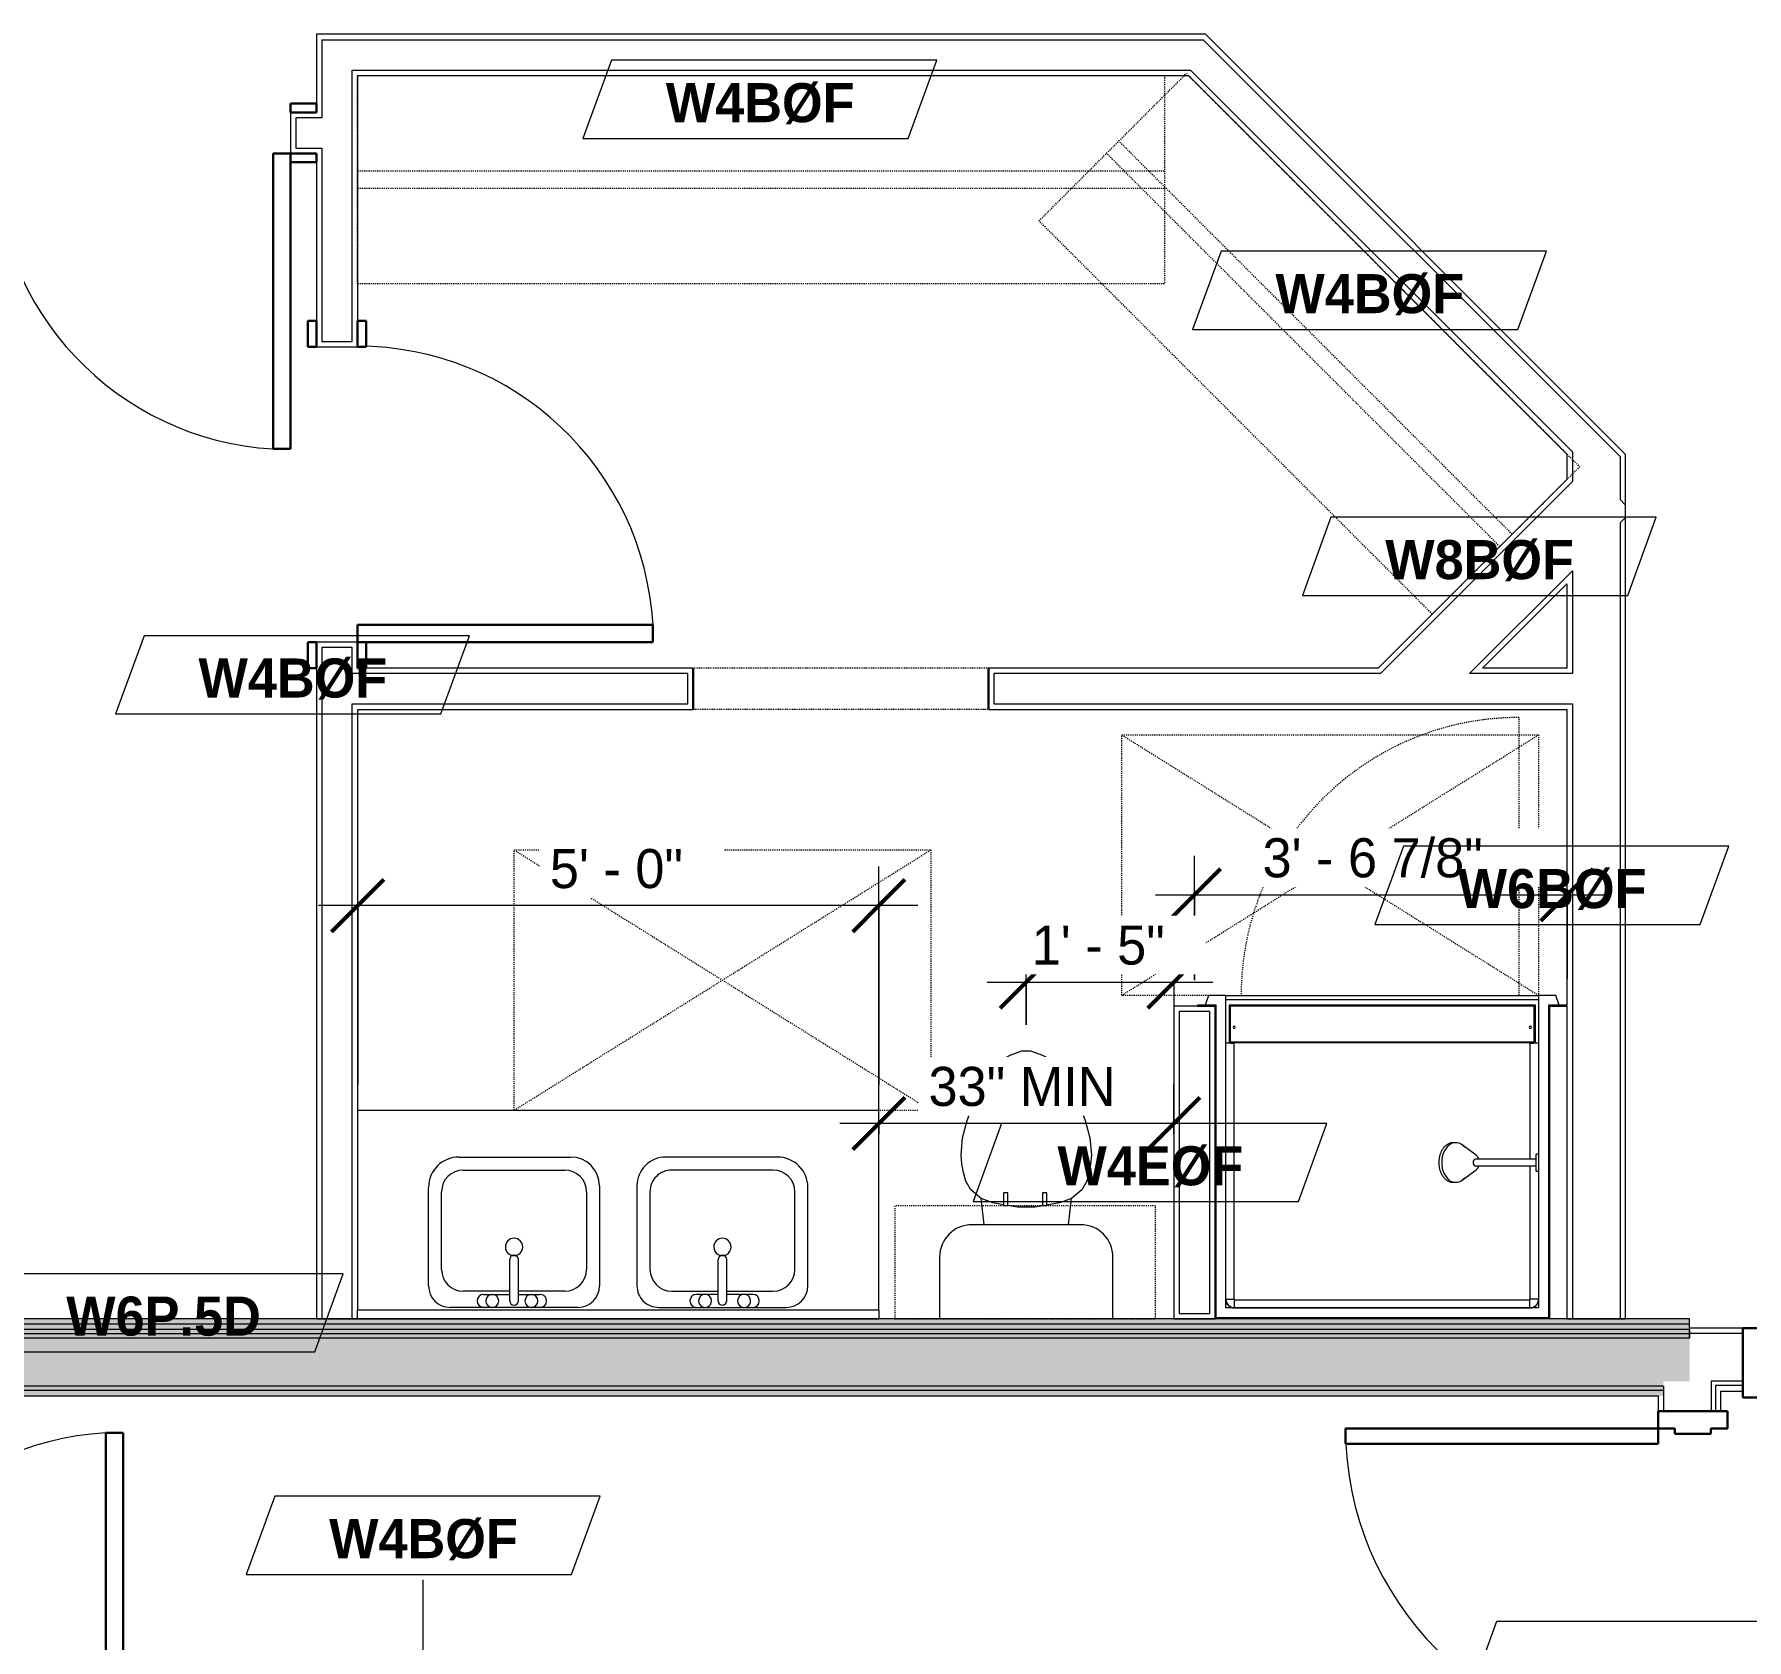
# Model space of a CAD drawing. Header units: inches. Extents: x -4010 to -1872, y 9846 to 12241.
# Drawn here: x -3692.3 to -3495.1, y 11717.7 to 11902.6 of the extents above; entities that cross this region are included whole.
import ezdxf

# ---------------------------------------------------------------- set-up
doc = ezdxf.new("R2010")
doc.units = ezdxf.units.IN
doc.header["$MEASUREMENT"] = 0
doc.linetypes.add('Dash', pattern=[0.25, 0.125, -0.125])
doc.linetypes.add('Overhead', pattern=[0.15625, 0.09375, -0.0625])
for name, color, linetype, lineweight in [('0-1', 7, 'Continuous', 5), ('0-3', 8, 'Continuous', 9), ('A-ANNO-DIMS', 211, 'Continuous', 9), ('A-ANNO-DIMS-48', 211, 'Continuous', 9), ('A-DETL-GENF-3', 92, 'Overhead', 9), ('A-DETL-MEDM', 33, 'Continuous', 30), ('A-DOOR-1', 7, 'Continuous', 9), ('A-DOOR-2', 10, 'Continuous', 30), ('A-DOOR-3', 31, 'Continuous', 9), ('A-DOOR-4', 31, 'Continuous', 30), ('A-DOOR-FRAM-2', 10, 'Continuous', 30), ('A-DOOR-FRAM-3', 31, 'Continuous', 30), ('A-GENM', 5, 'Continuous', 9), ('A-GENM-HDLN', 13, 'Dash', 9), ('A-WALL', 113, 'Continuous', 18), ('A-WALL-2', 250, 'Continuous', 18), ('A-WALL-3', 113, 'Continuous', 9), ('A-WALL-IDEN', 211, 'Continuous', 9), ('I-WALL-1', 21, 'Continuous', 18), ('I-WALL-2', 241, 'Continuous', 5), ('I-WALL-3', 7, 'Continuous', 9), ('I-WALL-4', 2, 'Continuous', 9), ('P-SANR-FIXT', 6, 'Continuous', 9), ('P-SANR-FIXT-HDLN', 131, 'Dash', 9), ('Q-CASE', 31, 'Continuous', 9), ('Q-CASE-2', 31, 'Dash', 9), ('Q-CASE-HDLN', 31, 'Dash', 9)]:
    doc.layers.add(name, color=color, linetype=linetype, lineweight=lineweight)
doc.styles.add('Century Gothic', font='ufonts.com_century-gothic.ttf', dxfattribs={"height": 4.5})
doc.styles.add('Century Gothic_B', font='GOTHICB.TTF', dxfattribs={"height": 4.5})
doc.dimstyles.new('OD_1__HACK_2', dxfattribs={"dimscale": 12, "dimtxt": 4.698757, "dimasz": 0.5, "dimexe": 0.375, "dimexo": 0.25, "dimgap": 0.0625, "dimtad": 1, "dimdec": 4, "dimrnd": 0.0625, "dimzin": 3, "dimdsep": 46, "dimlunit": 4, "dimtxsty": 'Century Gothic', "dimblk1": 'OBLIQUE', "dimblk2": 'OBLIQUE', "dimsah": 1, "dimcen": 0.09, "dimdle": 0.375, "dimazin": 0, "dimtfac": 1, "dimtdec": 4, "dimtix": 1, "dimtmove": 0, "dimatfit": 3, "dimfxl": 1, "dimtvp": 1, "dimtfill": 1, "dimfrac": 2, "dimtolj": 1, "dimtzin": 0, "dimarcsym": 2})

# ---------------------------------------------------------------- blocks, each defined once
blk = doc.blocks.new('HOLLOW METAL - UNIT DOOR-2191977-UNITS PLANS - 3RD FLOOR')
at = {"layer": 'A-DOOR-1'}
blk.add_arc((18, -3.875), 36, 180, 270, dxfattribs=at)
at = {"layer": 'A-DOOR-2'}
for p, q in [((16.25, -3.875), (18, -3.875)), ((16.25, -39.875), (16.25, -3.875)), ((18, -3.875), (18, -39.875)), ((18, -39.875), (16.25, -39.875))]:
    blk.add_line(p, q, dxfattribs=at)
at = {"layer": 'A-DOOR-FRAM-2'}
for p, q in [((-20, 4.125), (-18, 4.125)), ((-20, -3.875), (-20, 4.125)), ((-18, 4.125), (-18, 2.1875)), ((18, 4.125), (20, 4.125)), ((18, 2.1875), (18, 4.125)), ((20, 4.125), (20, -3.875)), ((-18, 2.1875), (-17.375, 2.1875)), ((-17.375, 2.1875), (-17.375, -1.9375)), ((17.375, 2.1875), (18, 2.1875)), ((17.375, -1.9375), (17.375, 2.1875)), ((-18, -1.9375), (-18, -3.875)), ((-17.375, -1.9375), (-18, -1.9375)), ((18, -1.9375), (17.375, -1.9375)), ((18, -3.875), (18, -1.9375)), ((-18, -3.875), (-20, -3.875)), ((20, -3.875), (18, -3.875))]:
    blk.add_line(p, q, dxfattribs=at)
blk = doc.blocks.new('HOLLOW METAL - UNIT DOOR-2191978-UNITS PLANS - 3RD FLOOR')
at = {"layer": 'A-DOOR-1'}
blk.add_arc((18, 3.875), 36, 90, 180, dxfattribs=at)
at = {"layer": 'A-DOOR-2'}
for p, q in [((18, 39.875), (16.25, 39.875)), ((16.25, 39.875), (16.25, 3.875)), ((18, 3.875), (18, 39.875)), ((16.25, 3.875), (18, 3.875))]:
    blk.add_line(p, q, dxfattribs=at)
at = {"layer": 'A-DOOR-FRAM-2'}
for p, q in [((-18, 3.875), (-20, 3.875)), ((-20, 3.875), (-20, -4.125)), ((-18, 1.9375), (-18, 3.875)), ((18, 3.875), (18, 1.9375)), ((20, 3.875), (18, 3.875)), ((20, -4.125), (20, 3.875)), ((-17.375, 1.9375), (-18, 1.9375)), ((-17.375, -2.1875), (-17.375, 1.9375)), ((18, 1.9375), (17.375, 1.9375)), ((17.375, 1.9375), (17.375, -2.1875)), ((-18, -4.125), (-18, -2.1875)), ((-18, -2.1875), (-17.375, -2.1875)), ((17.375, -2.1875), (18, -2.1875)), ((18, -2.1875), (18, -4.125)), ((-20, -4.125), (-18, -4.125)), ((18, -4.125), (20, -4.125))]:
    blk.add_line(p, q, dxfattribs=at)
blk = doc.blocks.new('CTR - 1st Phase - Common Walls_rvt-1-UNITS PLANS - 3RD FLOOR')
at = {"layer": 'I-WALL-1'}
blk.add_hatch(color=256, dxfattribs=at).paths.add_polyline_path([(-3505.3, 11745.75), (-3504.67, 11745.75), (-3504.67, 11746.38), (-3852.47, 11746.38), (-3852.47, 11745.75), (-3512.01, 11745.75)], flags=0)
at = {"layer": 'I-WALL-2'}
for points in [[(-3501.67, 11754), (-3501.67, 11754.63), (-3852.47, 11754.63), (-3852.47, 11754), (-3503.43, 11754)], [(-3501.67, 11753.38), (-3501.67, 11754), (-3852.47, 11754), (-3852.47, 11753.38), (-3503.43, 11753.38)], [(-3501.67, 11752.88), (-3501.67, 11753.38), (-3852.47, 11753.38), (-3852.47, 11752.88), (-3503.43, 11752.88)], [(-3501.67, 11752.38), (-3501.67, 11752.88), (-3852.47, 11752.88), (-3852.47, 11752.38), (-3503.43, 11752.38)], [(-3504.67, 11746.88), (-3504.67, 11747.44), (-3501.67, 11747.44), (-3501.67, 11752.38), (-3852.47, 11752.38), (-3852.47, 11746.88), (-3512.01, 11746.88)], [(-3504.67, 11746.38), (-3504.67, 11746.88), (-3852.47, 11746.88), (-3852.47, 11746.38), (-3512.01, 11746.38)]]:
    blk.add_hatch(color=256, dxfattribs=at).paths.add_polyline_path(points, flags=0)
at = {"layer": 'A-WALL-2'}
for p, q in [((-3501.67, 11754), (-3852.47, 11754)), ((-3501.67, 11753.38), (-3852.47, 11753.38)), ((-3501.67, 11752.88), (-3852.47, 11752.88)), ((-3501.67, 11752.94), (-3501.67, 11753.38)), ((-3501.67, 11753.38), (-3501.67, 11752.94)), ((-3501.67, 11752.88), (-3501.67, 11752.94)), ((-3495.52, 11752.94), (-3501.67, 11752.94)), ((-3501.67, 11752.94), (-3501.67, 11752.88)), ((-3501.67, 11752.38), (-3501.67, 11752.88)), ((-3501.67, 11752.88), (-3501.67, 11752.38)), ((-3501.67, 11752.38), (-3852.47, 11752.38)), ((-3504.67, 11746.88), (-3852.47, 11746.88)), ((-3504.67, 11746.88), (-3504.67, 11746.38)), ((-3495.52, 11747.44), (-3499.17, 11747.44)), ((-3499.17, 11747.44), (-3499.17, 11746.94)), ((-3499.17, 11746.94), (-3499.17, 11746.88)), ((-3499.17, 11746.88), (-3499.17, 11746.31)), ((-3495.52, 11746.94), (-3498.67, 11746.94)), ((-3498.67, 11746.94), (-3498.67, 11746.88)), ((-3498.67, 11746.88), (-3498.67, 11746.38)), ((-3504.67, 11746.38), (-3852.47, 11746.38)), ((-3504.67, 11746.38), (-3504.67, 11745.75)), ((-3504.67, 11745.75), (-3504.67, 11743.99)), ((-3499.17, 11746.31), (-3499.17, 11743.99)), ((-3498.67, 11746.38), (-3498.67, 11746.31)), ((-3498.67, 11746.31), (-3498.67, 11743.99))]:
    blk.add_line(p, q, dxfattribs=at)
at = {"layer": 'I-WALL-3'}
for p, q in [((-3556.3, 11754.63), (-3852.47, 11754.63)), ((-3501.67, 11754.63), (-3517.8, 11754.63)), ((-3501.67, 11753.56), (-3501.67, 11754.63)), ((-3495.52, 11753.56), (-3501.67, 11753.56)), ((-3852.47, 11745.75), (-3505.3, 11745.75)), ((-3505.3, 11745.75), (-3505.3, 11743.99)), ((-3498.05, 11746.31), (-3495.52, 11746.31)), ((-3498.05, 11743.99), (-3498.05, 11746.31))]:
    blk.add_line(p, q, dxfattribs=at)
at = {"layer": '0-3'}
for name, p, rotation in [('HOLLOW METAL - UNIT DOOR-2191977-UNITS PLANS - 3RD FLOOR', (-3475.52, 11749.69), 180), ('HOLLOW METAL - UNIT DOOR-2191978-UNITS PLANS - 3RD FLOOR', (-3501.42, 11723.99), 89.99999999998884)]:
    blk.add_blockref(name, p, dxfattribs=dict(at, rotation=rotation))
blk = doc.blocks.new('SWING - SINGLE - FLUSH - 2-10 x 6-8 - PRIVACY-3199405-UNITS PLANS - 3RD FLOOR')
at = {"layer": 'A-DOOR-3'}
blk.add_arc((17, -2.37), 34.07, 180, 266.6343, dxfattribs=at)
at = {"layer": 'A-DOOR-4'}
for p, q in [((15, -2.37), (15, -36.38)), ((17, -2.37), (15, -2.37)), ((17, -2.37), (17, -36.38)), ((17, -36.38), (15, -36.38))]:
    blk.add_line(p, q, dxfattribs=at)
at = {"layer": 'A-DOOR-FRAM-3'}
for p, q in [((-20, 2.38), (-20, 3.38)), ((-20, 3.38), (-17, 3.38)), ((-17, 2.38), (-20, 2.38)), ((-17, 3.38), (-17, 2.38)), ((17, 2.38), (17, 3.38)), ((17, 3.38), (20, 3.38)), ((20, 2.38), (17, 2.38)), ((20, 3.38), (20, 2.38)), ((-20, -2.37), (-17, -2.37)), ((-20, -3.37), (-20, -2.37)), ((-17, -3.37), (-20, -3.37)), ((-17, -2.37), (-17, -3.37)), ((17, -2.37), (20, -2.37)), ((17, -3.37), (17, -2.37)), ((20, -3.37), (17, -3.37)), ((20, -2.37), (20, -3.37))]:
    blk.add_line(p, q, dxfattribs=at)
blk = doc.blocks.new('SWING - SINGLE - FLUSH - 2-10 x 6-8 - PASSAGE-3199424-UNITS PLANS - 3RD FLOOR')
at = {"layer": 'A-DOOR-3'}
blk.add_arc((17, 2.37), 34.07, 93.3657, 180, dxfattribs=at)
at = {"layer": 'A-DOOR-4'}
for p, q in [((15, 2.37), (15, 36.38)), ((17, 36.38), (15, 36.38)), ((17, 2.37), (17, 36.38)), ((17, 2.37), (15, 2.37))]:
    blk.add_line(p, q, dxfattribs=at)
at = {"layer": 'A-DOOR-FRAM-3'}
for p, q in [((-17, 3.37), (-20, 3.37)), ((-20, 3.37), (-20, 2.37)), ((-20, 2.37), (-17, 2.37)), ((-17, 2.37), (-17, 3.37)), ((20, 3.37), (17, 3.37)), ((17, 3.37), (17, 2.37)), ((17, 2.37), (20, 2.37)), ((20, 2.37), (20, 3.37)), ((-17, -2.38), (-20, -2.38)), ((-20, -2.38), (-20, -3.38)), ((-20, -3.38), (-17, -3.38)), ((-17, -3.38), (-17, -2.38)), ((20, -2.38), (17, -2.38)), ((17, -2.38), (17, -3.38)), ((17, -3.38), (20, -3.38)), ((20, -3.38), (20, -2.38))]:
    blk.add_line(p, q, dxfattribs=at)
blk = doc.blocks.new('Door-Opening - 34_ x 80_-3928388-UNITS PLANS - 3RD FLOOR')
at = {"layer": 'A-DETL-GENF-3'}
for p, q in [((16.68, 2.38), (-17.32, 2.38)), ((-17.32, -2.37), (16.68, -2.37))]:
    blk.add_line(p, q, dxfattribs=at)
at = {"layer": 'A-DETL-MEDM'}
for p, q in [((-17.32, 2.38), (-17.32, -2.37)), ((16.68, -2.37), (16.68, 2.38))]:
    blk.add_line(p, q, dxfattribs=at)
blk = doc.blocks.new('OD_CW_Closet - OD_CW_Closet-3852330-UNITS PLANS - 3RD FLOOR')
at = {"layer": 'Q-CASE-HDLN'}
for p, q in [((0.74, -24), (0.74, 0)), ((0.74, 0), (64.78, 0)), ((64.78, 0), (64.78, -24)), ((0.74, -11), (64.78, -11)), ((0.74, -13), (64.78, -13)), ((64.78, -24), (0.74, -24))]:
    blk.add_line(p, q, dxfattribs=at)
blk = doc.blocks.new('OD_CW_Closet - OD_CW_Closet-3846392-UNITS PLANS - 3RD FLOOR')
at = {"layer": 'Q-CASE-HDLN'}
for p, q in [((0.74, -24), (0.74, 0)), ((0.74, 0), (93.63, 0)), ((93.63, 0), (93.63, -24)), ((0.74, -11), (93.63, -11)), ((0.74, -13), (93.63, -13)), ((93.63, -24), (0.74, -24))]:
    blk.add_line(p, q, dxfattribs=at)
blk = doc.blocks.new('M_Sink Vanity-Square - 500 x 440mm-1352614-UNITS PLANS - 3RD FLOOR')
at = {"layer": 'P-SANR-FIXT'}
for p, q in [((7.96, 7.09), (-6.72, 7.09)), ((3.62, 7.09), (-2.88, 7.09)), ((0.12, 6.33), (0.12, 1.59)), ((1.12, 6.33), (1.12, 1.59)), ((-9.22, 4.59), (-9.22, -6.73)), ((0.12, 5.22), (-5.22, 5.22)), ((-2.88, 5.59), (0.12, 5.59)), ((1.12, 5.59), (3.62, 5.59)), ((6.46, 5.22), (1.12, 5.22)), ((10.46, -6.91), (10.46, 4.59)), ((-7.72, 2.72), (-7.72, -6.23)), ((8.96, -6.23), (8.96, 2.72)), ((-5.22, -8.73), (6.46, -8.73)), ((-5.72, -10.23), (7.14, -10.23))]:
    blk.add_line(p, q, dxfattribs=at)
for centre, radius, start, end in [((-6.72, 4.59), 2.5, 90, 180), ((-2.88, 6.34), 0.75, 90, 270), ((-1.88, 6.34), 0.75, 360, 180), ((-1.88, 6.34), 0.75, 180, 0), ((0.62, 6.33), 0.5, 360, 180), ((2.62, 6.34), 0.75, 360, 180), ((2.62, 6.34), 0.75, 180, 360), ((3.62, 6.34), 0.75, 270, 90), ((7.96, 4.59), 2.5, 360, 90), ((-5.22, 2.72), 2.5, 90, 180), ((6.46, 2.72), 2.5, 0, 90), ((0.62, 0.13), 1, 360, 180), ((0.62, 0.13), 1, 180, 0), ((0.62, 1.59), 0.5, 180, 0), ((-5.72, -6.73), 3.5, 180, 270), ((-5.22, -6.23), 2.5, 180, 270), ((6.46, -6.23), 2.5, 270, 0), ((7.14, -6.91), 3.32, 270, 0)]:
    blk.add_arc(centre, radius, start, end, dxfattribs=at)
blk = doc.blocks.new('Toilet-Domestic-3D - Toilet-Domestic-3D-3234795-UNITS PLANS - 3RD FLOOR')
at = {"layer": 'P-SANR-FIXT'}
for p, q in [((-1.87, 11.5), (-0.5, 12)), ((-0.5, 12), (0.5, 12)), ((0.5, 12), (1.87, 11.5)), ((-5.13, 8), (-3.74, 10)), ((-3.74, 10), (-2.74, 11)), ((-2.74, 11), (-1.87, 11.5)), ((1.87, 11.5), (2.74, 11)), ((2.74, 11), (3.74, 10)), ((3.74, 10), (5.13, 8)), ((-6.06, 6), (-5.13, 8)), ((5.13, 8), (6.06, 6)), ((-6.79, 4), (-6.06, 6)), ((6.06, 6), (6.79, 4)), ((-7.33, 1.99), (-6.79, 4)), ((6.79, 4), (7.33, 1.99)), ((-7.5, 0), (-7.33, 1.99)), ((7.33, 1.99), (7.5, 0)), ((-7.41, -1), (-7.5, 0)), ((-7.24, -2), (-7.41, -1)), ((7.41, -1), (7.24, -2)), ((7.5, 0), (7.41, -1)), ((-6.97, -3), (-7.24, -2)), ((-6.4, -4), (-6.97, -3)), ((6.97, -3), (6.4, -4)), ((7.24, -2), (6.97, -3)), ((-5.21, -5), (-6.4, -4)), ((-3.84, -5.5), (-5.21, -5)), ((-4.86, -8.02), (-5.21, -5)), ((-2.61, -5.72), (-3.84, -5.5)), ((-1, -6), (-2.13, -5.8)), ((1.89, -5.84), (1, -6)), ((3.84, -5.5), (2.37, -5.76)), ((5.21, -5), (3.84, -5.5)), ((4.86, -8.02), (5.21, -5)), ((6.4, -4), (5.21, -5)), ((1, -6), (-1, -6)), ((6.25, -8.02), (-6.25, -8.02)), ((-9.98, -11.75), (-9.98, -18.86)), ((9.98, -18.86), (9.98, -11.75))]:
    blk.add_line(p, q, dxfattribs=at)
for centre, start, end in [((-6.25, -11.75), 90, 180), ((6.25, -11.75), 0, 90)]:
    blk.add_arc(centre, 3.73, start, end, dxfattribs=at)
blk = doc.blocks.new('Bath Vanity - Bath Vanity 60_-2708009-UNITS PLANS - 3RD FLOOR')
at = {"layer": 'Q-CASE'}
for p, q in [((-29.26, -1), (-29.26, -24)), ((-29.26, -24), (30.74, -24))]:
    blk.add_line(p, q, dxfattribs=at)
blk = doc.blocks.new('ADA Clearances - 30_x48_-1721104-UNITS PLANS - 3RD FLOOR')
at = {"layer": 'A-GENM-HDLN'}
for p, q in [((15, 24), (-15, -24)), ((-15, 24), (15, -24)), ((-15, 14), (-15, 24)), ((-15, 24), (15, 24)), ((15, 24), (15, -24)), ((15, -24), (-15, -24))]:
    blk.add_line(p, q, dxfattribs=at)
blk = doc.blocks.new('BATHROOM MIRROR - BATHROOM MIRROR  60_-3809435-UNITS PLANS - 3RD FLOOR')
at = {"layer": 'Q-CASE'}
for p, q in [((30.74, 24), (-29.26, 24)), ((-29.26, 23), (-29.26, 24)), ((30.74, 24), (30.74, 23)), ((-29.26, 23), (30.74, 23))]:
    blk.add_line(p, q, dxfattribs=at)
blk = doc.blocks.new('300 Series Wall Hung Cabinet_326 - 30_-2909952-UNITS PLANS - 3RD FLOOR')
at = {"layer": 'Q-CASE'}
for p, q in [((-2.5, -13.19), (-2.01, -13.19)), ((-2.5, -13.19), (-2.5, -14.69)), ((-2.01, -14.69), (-2.01, -13.19)), ((2, -13.19), (2.49, -13.19)), ((2, -13.19), (2, -14.69)), ((2.49, -14.69), (2.49, -13.19)), ((-2.5, -14.69), (-2.01, -14.69)), ((2, -14.69), (2.49, -14.69))]:
    blk.add_line(p, q, dxfattribs=at)
at = {"layer": 'Q-CASE-2'}
for p, q in [((15, -0.19), (-15, -0.19)), ((-15, -0.19), (-15, -13.19)), ((15, -13.19), (15, -0.19)), ((-15, -13.19), (15, -13.19))]:
    blk.add_line(p, q, dxfattribs=at)
blk = doc.blocks.new('4LBS24238A75FTB_V2 - 4LBS24238A75FTB_V2-V30-UNITS PLANS - 3RD FLOOR')
at = {"layer": 'P-SANR-FIXT'}
for p, q in [((-0.75, 37.75), (-1.13, 36.62)), ((1.25, 37.75), (-0.75, 37.75)), ((1.25, 37.75), (37.25, 37.75)), ((1.25, 37.25), (1.25, 37.75)), ((1.25, 1.75), (1.25, 37.75)), ((37.25, 37.75), (37.25, 37.25)), ((39.25, 37.75), (37.25, 37.75)), ((37.25, 37.75), (37.25, 19.48)), ((39.63, 36.62), (39.25, 37.75)), ((0.12, 36.62), (-2.02, 36.62)), ((-2.02, 36.62), (-2.02, 36.5)), ((-2.02, 36.5), (0, 36.5)), ((0, 0.5), (0, 36.5)), ((0.12, 0.63), (0.12, 36.62)), ((37.25, 37.25), (1.25, 37.25)), ((1.62, 36.62), (1.62, 32.27)), ((36.88, 36.62), (1.62, 36.62)), ((36.75, 36.5), (1.75, 36.5)), ((1.75, 36.5), (1.75, 32.38)), ((36.75, 32.38), (36.75, 36.5)), ((36.88, 32.27), (36.88, 36.62)), ((40.52, 36.62), (38.38, 36.62)), ((38.38, 36.62), (38.38, 0.63)), ((38.5, 36.5), (38.5, 0.5)), ((38.5, 36.5), (40.52, 36.5)), ((40.52, 36.5), (40.52, 36.62)), ((1.75, 32.38), (36.75, 32.38)), ((2.2, 2.75), (2.2, 32.27)), ((36.3, 32.27), (2.2, 32.27)), ((36.3, 18.89), (36.3, 32.27)), ((36.3, 2.75), (36.3, 18.11)), ((37.25, 17.52), (37.25, 1.75)), ((1.28, 2.51), (1.3, 2.43)), ((1.4, 2.22), (1.42, 2.2)), ((1.51, 2.08), (1.58, 2.01)), ((2.25, 2.7), (36.25, 2.7)), ((36.92, 2.01), (36.99, 2.08)), ((37.08, 2.2), (37.1, 2.23)), ((37.2, 2.43), (37.22, 2.51)), ((38.5, 0.5), (0, 0.5)), ((38.38, 0.63), (0.12, 0.63)), ((37.25, 1.75), (1.25, 1.75)), ((1.7, 1.92), (1.73, 1.9)), ((1.75, 1.89), (1.78, 1.87)), ((1.93, 1.8), (2.01, 1.78)), ((2.25, 1.75), (2.25, 1.77)), ((2.25, 1.77), (36.25, 1.77)), ((36.25, 1.75), (36.25, 1.77)), ((36.49, 1.78), (36.57, 1.8)), ((36.77, 1.9), (36.8, 1.92))]:
    blk.add_line(p, q, dxfattribs=at)
for centre, radius, start, end in [((2.2, 34.06), 0.125, 0, 180), ((2.2, 34.06), 0.125, 180, 0), ((36.3, 34.06), 0.125, 0, 180), ((36.3, 34.06), 0.125, 180, 0), ((2.25, 2.75), 1, 180, 270), ((36.25, 2.75), 1, 270, 0)]:
    blk.add_arc(centre, radius, start, end, dxfattribs=at)
for centre, major_axis, start_param, end_param in [((2.2, 32.28), (-0.95, 0), 0, 1.570796), ((36.3, 32.28), (0.95, 0), 4.712389, 6.283185)]:
    blk.add_ellipse(centre, major_axis=major_axis, ratio=0.019505, start_param=start_param, end_param=end_param, dxfattribs=at)
for points, knots in [([(1.25, 2.77), (1.25, 2.77), (1.27, 2.76), (1.4, 2.76), (1.64, 2.75), (1.95, 2.75), (2.12, 2.75), (2.2, 2.75)], [-1, -1, -1, -1, -0.833333, -0.666667, -0.333333, -0.166667, 0, 0, 0, 0]), ([(1.25, 2.77), (1.25, 2.7), (1.26, 2.57), (1.34, 2.32), (1.52, 2.04), (1.8, 1.86), (2.05, 1.78), (2.18, 1.77), (2.25, 1.77)], [-1, -1, -1, -1, -0.875, -0.75, -0.5, -0.25, -0.125, 0, 0, 0, 0]), ([(1.59, 2), (1.54, 2.04), (1.45, 2.14), (1.38, 2.25), (1.35, 2.32)], [0.4611793, 0.4611793, 0.4611793, 0.4611793, 0.5714286, 0.7170738, 0.7170738, 0.7170738, 0.7170738]), ([(2.2, 2.75), (2.2, 2.74), (2.2, 2.74), (2.2, 2.73), (2.21, 2.72), (2.21, 2.72), (2.22, 2.71), (2.23, 2.71), (2.24, 2.7), (2.24, 2.7), (2.25, 2.7), (2.25, 2.7)], [-1, -1, -1, -1, -0.833333, -0.75, -0.666667, -0.583333, -0.416667, -0.291667, -0.208333, -0.083333, 0, 0, 0, 0]), ([(36.25, 1.77), (36.32, 1.77), (36.45, 1.78), (36.7, 1.86), (36.98, 2.04), (37.16, 2.32), (37.24, 2.57), (37.25, 2.7), (37.25, 2.77)], [-1, -1, -1, -1, -0.875, -0.75, -0.5, -0.25, -0.125, 0, 0, 0, 0]), ([(36.25, 2.7), (36.26, 2.7), (36.26, 2.7), (36.27, 2.7), (36.28, 2.71), (36.28, 2.71), (36.29, 2.72), (36.29, 2.73), (36.3, 2.74), (36.3, 2.74), (36.3, 2.75), (36.3, 2.75)], [-1, -1, -1, -1, -0.833333, -0.75, -0.666667, -0.583333, -0.416667, -0.291667, -0.208333, -0.083333, 0, 0, 0, 0]), ([(36.25, 1.8), (36.25, 1.82), (36.25, 1.91), (36.25, 2.14), (36.25, 2.45), (36.25, 2.62), (36.25, 2.7)], [-0.8333333, -0.8333333, -0.8333333, -0.8333333, -0.6666667, -0.3333333, -0.1666667, 0, 0, 0, 0]), ([(37.01, 2.1), (36.97, 2.05), (36.89, 1.97), (36.79, 1.91), (36.75, 1.88)], [0.4475924, 0.4475924, 0.4475924, 0.4475924, 0.5714286, 0.6665731, 0.6665731, 0.6665731, 0.6665731]), ([(37.19, 2.42), (37.18, 2.38), (37.16, 2.33), (37.13, 2.27), (37.12, 2.25)], [0.2174647, 0.2174647, 0.2174647, 0.2174647, 0.2857143, 0.3333068, 0.3333068, 0.3333068, 0.3333068]), ([(2.25, 1.75), (2.17, 1.75), (2.03, 1.77), (1.86, 1.82), (1.77, 1.87), (1.75, 1.88)], [0, 0, 0, 0, 0.1428571, 0.2857143, 0.3333068, 0.3333068, 0.3333068, 0.3333068]), ([(36.75, 1.88), (36.7, 1.85), (36.59, 1.8), (36.42, 1.76), (36.31, 1.75), (36.25, 1.75)], [0.6666667, 0.6666667, 0.6666667, 0.6666667, 0.7857143, 0.8928571, 1, 1, 1, 1])]:
    blk.add_open_spline(points, degree=3, knots=knots, dxfattribs=at)
for points in [[(1.25, 2.71), (1.25, 2.72), (1.25, 2.74), (1.25, 2.75)], [(2.25, 1.8), (2.25, 1.82), (2.25, 1.88), (2.25, 2.03), (2.25, 2.22), (2.25, 2.45), (2.25, 2.62), (2.25, 2.7)], [(37.25, 2.77), (37.25, 2.77), (37.23, 2.76), (37.13, 2.76), (36.98, 2.76), (36.78, 2.75), (36.55, 2.75), (36.38, 2.75), (36.3, 2.75)], [(37.12, 2.25), (37.09, 2.21), (37.07, 2.18), (37.04, 2.14)], [(37.25, 2.75), (37.25, 2.72), (37.25, 2.7), (37.25, 2.67)], [(1.75, 1.88), (1.71, 1.91), (1.67, 1.94), (1.63, 1.97)]]:
    blk.add_open_spline(points, degree=3, dxfattribs=at)
at = {"layer": 'P-SANR-FIXT-HDLN'}
blk.add_line((35, 37.75), (35, 69.75), dxfattribs=at)
blk.add_arc((35, 37.75), 32, 90, 180, dxfattribs=at)
blk = doc.blocks.new('Shower Head - Shower Head-3265626-UNITS PLANS - 3RD FLOOR')
at = {"layer": 'P-SANR-FIXT'}
for p, q in [((-0.98, 0), (0.98, 0)), ((-0.98, 0), (-0.98, -0.26)), ((0.98, -0.26), (-0.98, -0.26)), ((-0.39, -0.26), (-0.39, -1)), ((0.39, -1), (0.39, -0.26)), ((0.98, -0.26), (0.98, 0)), ((-0.84, -7.19), (-2.02, -8.78)), ((-0.39, -6.01), (-0.39, -7.27)), ((0.39, -7.27), (0.39, -6.01)), ((2.02, -8.78), (0.84, -7.19)), ((-2.28, -9.54), (-2.28, -9.81)), ((2.28, -9.81), (2.28, -9.54))]:
    blk.add_line(p, q, dxfattribs=at)
at = {"layer": 'P-SANR-FIXT', "flags": 128}
for points in [[(-0.39, -1), (-0.39, -1.29), (-0.39, -1.57), (-0.39, -1.85), (-0.39, -2.13), (-0.39, -2.41), (-0.39, -2.69), (-0.39, -2.96), (-0.39, -3.23), (-0.39, -3.5), (-0.39, -3.76), (-0.39, -4.02), (-0.39, -4.27), (-0.39, -4.52), (-0.39, -4.77), (-0.39, -5), (-0.39, -5.23), (-0.39, -5.46), (-0.39, -5.67), (-0.39, -5.88), (-0.39, -6.01)], [(0.39, -6.01), (0.39, -5.81), (0.39, -5.6), (0.39, -5.38), (0.39, -5.15), (0.39, -4.92), (0.39, -4.68), (0.39, -4.43), (0.39, -4.18), (0.39, -3.93), (0.39, -3.67), (0.39, -3.4), (0.39, -3.13), (0.39, -2.86), (0.39, -2.59), (0.39, -2.31), (0.39, -2.03), (0.39, -1.75), (0.39, -1.46), (0.39, -1.18), (0.39, -1)], [(-0.39, -6.87), (-0.43, -6.88), (-0.46, -6.9), (-0.49, -6.91), (-0.52, -6.93), (-0.55, -6.94), (-0.58, -6.96), (-0.61, -6.98), (-0.64, -7), (-0.67, -7.03), (-0.7, -7.05), (-0.73, -7.07), (-0.76, -7.1), (-0.78, -7.13), (-0.81, -7.16), (-0.83, -7.19), (-0.84, -7.19)], [(0.84, -7.19), (0.81, -7.16), (0.79, -7.13), (0.76, -7.1), (0.73, -7.08), (0.7, -7.05), (0.68, -7.03), (0.65, -7.01), (0.62, -6.98), (0.59, -6.97), (0.56, -6.95), (0.53, -6.93), (0.49, -6.91), (0.46, -6.9), (0.43, -6.89), (0.4, -6.87)], [(-2.28, -9.81), (-2.28, -9.88), (-2.28, -9.95), (-2.27, -10.02), (-2.25, -10.09), (-2.24, -10.16), (-2.21, -10.23), (-2.19, -10.3), (-2.16, -10.36), (-2.13, -10.43), (-2.09, -10.49), (-2.05, -10.55), (-2.01, -10.61), (-1.97, -10.67), (-1.92, -10.73), (-1.86, -10.79), (-1.81, -10.84), (-1.75, -10.89), (-1.69, -10.94), (-1.63, -10.99), (-1.57, -11.04), (-1.5, -11.08), (-1.43, -11.12), (-1.36, -11.16), (-1.28, -11.2), (-1.21, -11.24), (-1.13, -11.27), (-1.05, -11.3), (-0.97, -11.33), (-0.89, -11.36), (-0.81, -11.38), (-0.72, -11.4), (-0.64, -11.42), (-0.55, -11.44), (-0.47, -11.45), (-0.38, -11.46), (-0.29, -11.47), (-0.2, -11.48), (-0.11, -11.49), (-0.02, -11.49), (0, -11.49)], [(0, -11.49), (0.09, -11.49), (0.18, -11.48), (0.27, -11.48), (0.35, -11.47), (0.44, -11.46), (0.53, -11.44), (0.62, -11.43), (0.7, -11.41), (0.79, -11.39), (0.87, -11.36), (0.95, -11.34), (1.03, -11.31), (1.11, -11.28), (1.19, -11.25), (1.26, -11.21), (1.34, -11.17), (1.41, -11.13), (1.48, -11.09), (1.55, -11.05), (1.61, -11), (1.68, -10.95), (1.74, -10.9), (1.8, -10.85), (1.85, -10.8), (1.9, -10.74), (1.95, -10.69), (2, -10.63), (2.04, -10.57), (2.08, -10.51), (2.12, -10.44), (2.15, -10.38), (2.18, -10.31), (2.21, -10.25), (2.23, -10.18), (2.25, -10.11), (2.26, -10.04), (2.27, -9.97), (2.28, -9.9), (2.28, -9.83), (2.28, -9.81)]]:
    blk.add_lwpolyline(points, dxfattribs=at)
at = {"layer": 'P-SANR-FIXT'}
for centre, major_axis, start_param, end_param in [((0, -7.27), (0.394, 0), 3.141593, 4.712389), ((0, -7.27), (-0.394, 0), 1.570796, 3.141593), ((0, -9.54), (2.28, 0), 2.468394, 4.712389), ((0, -9.54), (-2.28, 0), 1.570796, 3.814791)]:
    blk.add_ellipse(centre, major_axis=major_axis, ratio=0.707107, start_param=start_param, end_param=end_param, dxfattribs=at)
blk = doc.blocks.new('M_Sink Vanity-Square - 500 x 440mm-1372835-UNITS PLANS - 3RD FLOOR')
at = {"layer": 'P-SANR-FIXT'}
for p, q in [((-5.72, 10.23), (7.14, 10.23)), ((-5.22, 8.73), (6.46, 8.73)), ((-9.22, -4.59), (-9.22, 6.73)), ((-7.72, -2.72), (-7.72, 6.23)), ((8.96, 6.23), (8.96, -2.72)), ((10.46, 6.91), (10.46, -4.59)), ((0.12, -6.33), (0.12, -1.59)), ((1.12, -6.33), (1.12, -1.59)), ((0.12, -5.22), (-5.22, -5.22)), ((-2.88, -5.59), (0.12, -5.59)), ((6.46, -5.22), (1.12, -5.22)), ((1.12, -5.59), (3.62, -5.59)), ((7.96, -7.09), (-6.72, -7.09)), ((3.62, -7.09), (-2.88, -7.09))]:
    blk.add_line(p, q, dxfattribs=at)
for centre, radius, start, end in [((-5.72, 6.73), 3.5, 90, 180), ((7.14, 6.91), 3.32, 360, 90), ((-5.22, 6.23), 2.5, 90, 180), ((6.46, 6.23), 2.5, 360, 90), ((0.62, -0.13), 1, 360, 180), ((0.62, -0.13), 1, 180, 0), ((0.62, -1.59), 0.5, 360, 180), ((-5.22, -2.72), 2.5, 180, 270), ((6.46, -2.72), 2.5, 270, 360), ((-6.72, -4.59), 2.5, 180, 270), ((-2.88, -6.34), 0.75, 90, 270), ((-1.88, -6.34), 0.75, 360, 180), ((2.62, -6.34), 0.75, 0, 180), ((3.62, -6.34), 0.75, 270, 90), ((7.96, -4.59), 2.5, 270, 0), ((-1.88, -6.34), 0.75, 180, 0), ((0.62, -6.33), 0.5, 180, 0), ((2.62, -6.34), 0.75, 180, 0)]:
    blk.add_arc(centre, radius, start, end, dxfattribs=at)
blk = doc.blocks.new('SWING - SINGLE - FLUSH - 34_ x 80_ - OFFSET PIVOT DOOR AT WASHER_DRYER-3629691-UNITS PLANS - 3RD FLOOR')
at = {"layer": 'A-DOOR-3'}
blk.add_arc((17, 2.37), 34.07, 93.3657, 180, dxfattribs=at)
at = {"layer": 'A-DOOR-4'}
for p, q in [((15, 2.37), (15, 36.38)), ((17, 36.38), (15, 36.38)), ((17, 2.37), (17, 36.38)), ((17, 2.37), (15, 2.37))]:
    blk.add_line(p, q, dxfattribs=at)
blk = doc.blocks.new('ADA Clearances - 30_x48_-V85-UNITS PLANS - 3RD FLOOR')
at = {"layer": 'A-GENM-HDLN'}
for p, q in [((15, 24), (-15, -24)), ((-15, 24), (15, -24)), ((-15, -24), (-15, 24)), ((-15, 24), (15, 24)), ((15, 24), (15, -24)), ((15, -24), (-15, -24))]:
    blk.add_line(p, q, dxfattribs=at)
blk = doc.blocks.new('DIMBLOCK37-UNITS PLANS - 3RD FLOOR')
at = {"layer": 'A-ANNO-DIMS-48'}
for p, q in [((-3595.03, 11775.88), (-3595.03, 11781.62)), ((-3561.05, 11775.88), (-3561.05, 11781.62)), ((-3556.55, 11777.12), (-3599.53, 11777.12)), ((-3595.03, 11777.12), (-3595.03, 11775.88)), ((-3561.05, 11777.12), (-3561.05, 11775.88))]:
    blk.add_line(p, q, dxfattribs=at)
at = {"layer": 'A-ANNO-DIMS-48', "lineweight": 50}
for p, q in [((-3595.03, 11777.12), (-3592.03, 11780.12)), ((-3561.05, 11777.12), (-3558.05, 11780.12)), ((-3595.03, 11777.12), (-3598.03, 11774.12)), ((-3561.05, 11777.12), (-3564.05, 11774.12))]:
    blk.add_line(p, q, dxfattribs=at)
at = {"layer": 'A-ANNO-DIMS-48', "color": 0, "insert": (-3589.3, 11783.64), "char_height": 4.5, "width": 27.029, "attachment_point": 1, "line_spacing_factor": 0.984502, "style": 'Century Gothic', "bg_fill": 3, "box_fill_scale": 1.25, "bg_fill_color": 256, "bg_fill_true_color": 13158600, "bg_fill_transparency": 0}
blk.add_mtext('33" MIN', dxfattribs=at)
blk = doc.blocks.new('_Oblique')
at = {"color": 0, "linetype": 'ByBlock', "lineweight": -2}
blk.add_line((-0.5, -0.5), (0.5, 0.5), dxfattribs=at)
blk = doc.blocks.new('DIMBLOCK38-UNITS PLANS - 3RD FLOOR')
at = {"layer": 'A-ANNO-DIMS-48'}
for p, q in [((-3558.68, 11793.63), (-3558.68, 11807.95)), ((-3515.78, 11793.75), (-3515.78, 11807.95)), ((-3563.18, 11803.45), (-3511.28, 11803.45)), ((-3558.68, 11803.45), (-3558.68, 11793.63)), ((-3515.78, 11803.45), (-3515.78, 11793.75))]:
    blk.add_line(p, q, dxfattribs=at)
at = {"layer": 'A-ANNO-DIMS-48', "lineweight": 50}
for p, q in [((-3558.68, 11803.45), (-3555.68, 11806.45)), ((-3515.78, 11803.45), (-3512.78, 11806.45)), ((-3558.68, 11803.45), (-3561.68, 11800.45)), ((-3515.78, 11803.45), (-3518.78, 11800.45))]:
    blk.add_line(p, q, dxfattribs=at)
at = {"layer": 'A-ANNO-DIMS-48', "color": 0, "insert": (-3550.84, 11809.97), "char_height": 4.5, "width": 32.6676, "attachment_point": 1, "line_spacing_factor": 0.984502, "style": 'Century Gothic', "bg_fill": 3, "box_fill_scale": 1.25, "bg_fill_color": 256, "bg_fill_true_color": 13158600, "bg_fill_transparency": 0}
blk.add_mtext('3\' - 6 7/8"', dxfattribs=at)
blk = doc.blocks.new('DIMBLOCK39-UNITS PLANS - 3RD FLOOR')
at = {"layer": 'A-ANNO-DIMS-48'}
for p, q in [((-3578.04, 11788.48), (-3578.04, 11797.9)), ((-3582.54, 11793.4), (-3556.55, 11793.4)), ((-3578.04, 11793.4), (-3578.04, 11788.48)), ((-3561.05, 11793.63), (-3561.05, 11788.9)), ((-3561.05, 11793.4), (-3561.05, 11793.63))]:
    blk.add_line(p, q, dxfattribs=at)
at = {"layer": 'A-ANNO-DIMS-48', "lineweight": 50}
for p, q in [((-3578.04, 11793.4), (-3575.04, 11796.4)), ((-3561.05, 11793.4), (-3558.05, 11796.4)), ((-3578.04, 11793.4), (-3581.04, 11790.4)), ((-3561.05, 11793.4), (-3564.05, 11790.4))]:
    blk.add_line(p, q, dxfattribs=at)
at = {"layer": 'A-ANNO-DIMS-48', "color": 0, "insert": (-3577.42, 11799.92), "char_height": 4.5, "width": 18.8845, "attachment_point": 1, "line_spacing_factor": 0.984502, "style": 'Century Gothic', "bg_fill": 3, "box_fill_scale": 1.25, "bg_fill_color": 256, "bg_fill_true_color": 13158600, "bg_fill_transparency": 0}
blk.add_mtext('1\' - 5"', dxfattribs=at)
blk = doc.blocks.new('DIMBLOCK40-UNITS PLANS - 3RD FLOOR')
at = {"layer": 'A-ANNO-DIMS-48'}
for p, q in [((-3655.03, 11781.63), (-3655.03, 11806.71)), ((-3595.03, 11781.63), (-3595.03, 11806.71)), ((-3590.53, 11802.21), (-3659.53, 11802.21)), ((-3655.03, 11802.21), (-3655.03, 11781.63)), ((-3595.03, 11802.21), (-3595.03, 11781.63))]:
    blk.add_line(p, q, dxfattribs=at)
at = {"layer": 'A-ANNO-DIMS-48', "lineweight": 50}
for p, q in [((-3655.03, 11802.21), (-3652.03, 11805.21)), ((-3595.03, 11802.21), (-3592.03, 11805.21)), ((-3655.03, 11802.21), (-3658.03, 11799.21)), ((-3595.03, 11802.21), (-3598.03, 11799.21))]:
    blk.add_line(p, q, dxfattribs=at)
at = {"layer": 'A-ANNO-DIMS-48', "color": 0, "insert": (-3632.9, 11808.73), "char_height": 4.5, "width": 18.8845, "attachment_point": 1, "line_spacing_factor": 0.984502, "style": 'Century Gothic', "bg_fill": 3, "box_fill_scale": 1.25, "bg_fill_color": 256, "bg_fill_true_color": 13158600, "bg_fill_transparency": 0}
blk.add_mtext('5\' - 0"', dxfattribs=at)
blk = doc.blocks.new('Wall Tag - Arch Wall-3956453-UNITS PLANS - 3RD FLOOR')
at = {"layer": 'A-WALL-IDEN'}
for p, q in [((-0.3561, 0.0937), (-0.4244, -0.0937)), ((0.4244, 0.0937), (-0.3561, 0.0937)), ((0.3561, -0.0937), (0.4244, 0.0937)), ((-0.4244, -0.0937), (0.3561, -0.0937))]:
    blk.add_line(p, q, dxfattribs=at)

msp = doc.modelspace()

# ---------------------------------------------------------------- linework, layer by layer
at = {"layer": 'A-WALL'}
for p, q in [((-3659.15554, 11901.9394), (-3659.15554, 11892.9394)), ((-3659.15554, 11901.9394), (-3557.67277, 11901.9394)), ((-3557.67277, 11901.9394), (-3509.65554, 11853.92217)), ((-3655.65554, 11867.1894), (-3655.65554, 11898.4394)), ((-3655.65554, 11898.4394), (-3559.12251, 11898.4394)), ((-3559.12251, 11898.4394), (-3515.15554, 11854.47242)), ((-3662.15554, 11892.9394), (-3662.15554, 11889.4394)), ((-3659.15554, 11892.9394), (-3662.15554, 11892.9394)), ((-3662.15554, 11889.4394), (-3659.15554, 11889.4394)), ((-3659.15554, 11889.4394), (-3659.15554, 11867.1894)), ((-3659.15554, 11867.1894), (-3655.65554, 11867.1894)), ((-3515.15554, 11854.47242), (-3515.15554, 11851.03784)), ((-3509.65554, 11853.92217), (-3509.65554, 11848.97242)), ((-3537.25398, 11828.9394), (-3515.15554, 11851.03784)), ((-3509.65554, 11848.97242), (-3509.03054, 11848.34742)), ((-3509.65554, 11846.28479), (-3509.03054, 11846.90979)), ((-3509.65554, 11846.28479), (-3509.65554, 11754.6269)), ((-3527.00093, 11828.9394), (-3515.15554, 11840.78479)), ((-3515.15554, 11840.78479), (-3515.15554, 11828.9394)), ((-3659.15554, 11831.9394), (-3659.15554, 11754.6269)), ((-3655.65554, 11831.9394), (-3659.15554, 11831.9394)), ((-3655.65554, 11828.9394), (-3655.65554, 11831.9394)), ((-3617.03054, 11828.9394), (-3655.65554, 11828.9394)), ((-3617.03054, 11825.4394), (-3617.03054, 11828.9394)), ((-3581.78054, 11828.9394), (-3581.78054, 11825.4394)), ((-3537.25398, 11828.9394), (-3581.78054, 11828.9394)), ((-3515.15554, 11828.9394), (-3527.00093, 11828.9394)), ((-3655.65554, 11754.6269), (-3655.65554, 11825.4394)), ((-3655.65554, 11825.4394), (-3617.03054, 11825.4394)), ((-3581.78054, 11825.4394), (-3515.15554, 11825.4394)), ((-3515.15554, 11825.4394), (-3515.15554, 11754.6269)), ((-3556.92945, 11790.0019), (-3560.42945, 11790.0019)), ((-3560.42945, 11790.0019), (-3560.42945, 11755.2519)), ((-3556.92945, 11790.0019), (-3556.92945, 11755.2519)), ((-3560.42945, 11755.2519), (-3556.92945, 11755.2519))]:
    msp.add_line(p, q, dxfattribs=at)
at = {"layer": 'A-WALL-3'}
for p, q in [((-3659.78054, 11902.5644), (-3659.78054, 11893.5644)), ((-3557.41388, 11902.5644), (-3659.78054, 11902.5644)), ((-3509.03054, 11854.18105), (-3557.41388, 11902.5644)), ((-3655.03054, 11866.5644), (-3655.03054, 11897.8144)), ((-3655.03054, 11897.8144), (-3559.3814, 11897.8144)), ((-3559.3814, 11897.8144), (-3515.78054, 11854.21354)), ((-3659.78054, 11893.5644), (-3662.78054, 11893.5644)), ((-3662.78054, 11893.5644), (-3662.78054, 11888.8144)), ((-3662.78054, 11888.8144), (-3659.78054, 11888.8144)), ((-3659.78054, 11888.8144), (-3659.78054, 11866.5644)), ((-3659.78054, 11866.5644), (-3655.03054, 11866.5644)), ((-3515.78054, 11854.21354), (-3515.78054, 11851.29672)), ((-3509.03054, 11754.6269), (-3509.03054, 11854.18105)), ((-3515.78054, 11839.2759), (-3515.78054, 11829.5644)), ((-3655.03054, 11832.5644), (-3659.78054, 11832.5644)), ((-3659.78054, 11832.5644), (-3659.78054, 11754.6269)), ((-3655.03054, 11829.5644), (-3655.03054, 11832.5644)), ((-3616.40554, 11829.5644), (-3655.03054, 11829.5644)), ((-3537.51286, 11829.5644), (-3582.40554, 11829.5644)), ((-3515.78054, 11829.5644), (-3525.49204, 11829.5644)), ((-3655.03054, 11755.63149), (-3655.03054, 11824.8144)), ((-3655.03054, 11824.8144), (-3616.40554, 11824.8144)), ((-3582.40554, 11824.8144), (-3515.78054, 11824.8144)), ((-3515.78054, 11824.8144), (-3515.78054, 11790.7519)), ((-3515.78054, 11790.6269), (-3515.78054, 11754.6269)), ((-3659.78054, 11754.6269), (-3655.03054, 11754.6269)), ((-3515.78054, 11754.6269), (-3509.03054, 11754.6269))]:
    msp.add_line(p, q, dxfattribs=at)
at = {"layer": 'A-WALL-IDEN'}
msp.add_line((-3647.49006, 11705.1144), (-3647.49006, 11724.56223), dxfattribs=at)
at = {"layer": 'I-WALL-4'}
for p, q in [((-3515.78054, 11851.29672), (-3537.51286, 11829.5644)), ((-3525.49204, 11829.5644), (-3515.78054, 11839.2759)), ((-3558.32835, 11790.6269), (-3561.05445, 11790.6269)), ((-3561.05445, 11790.6269), (-3561.05445, 11754.6269)), ((-3561.05445, 11754.6269), (-3556.30445, 11754.6269))]:
    msp.add_line(p, q, dxfattribs=at)

# ---------------------------------------------------------------- block references
at = {"layer": '0-1'}
msp.add_blockref('CTR - 1st Phase - Common Walls_rvt-1-UNITS PLANS - 3RD FLOOR', (0, 0), dxfattribs=at)
at = {"layer": 'A-DOOR-3'}
for name, p in [('SWING - SINGLE - FLUSH - 2-10 x 6-8 - PRIVACY-3199405-UNITS PLANS - 3RD FLOOR', (-3679.78054, 11891.1894)), ('Door-Opening - 34_ x 80_-3928388-UNITS PLANS - 3RD FLOOR', (-3599.08315, 11827.1894)), ('SWING - SINGLE - FLUSH - 34_ x 80_ - OFFSET PIVOT DOOR AT WASHER_DRYER-3629691-UNITS PLANS - 3RD FLOOR', (-3699.04874, 11705.1144))]:
    msp.add_blockref(name, p, dxfattribs=at)
at = {"layer": 'A-DOOR-3', "rotation": 269.9999999999951}
msp.add_blockref('SWING - SINGLE - FLUSH - 2-10 x 6-8 - PASSAGE-3199424-UNITS PLANS - 3RD FLOOR', (-3657.40554, 11849.5644), dxfattribs=at)
at = {"layer": 'A-GENM'}
for name, p, rotation in [('ADA Clearances - 30_x48_-1721104-UNITS PLANS - 3RD FLOOR', (-3543.05445, 11806.8769), 89.99999999987874), ('ADA Clearances - 30_x48_-V85-UNITS PLANS - 3RD FLOOR', (-3613.03054, 11793.63149), 90.00000000006318)]:
    msp.add_blockref(name, p, dxfattribs=dict(at, rotation=rotation))
at = {"layer": 'A-WALL-IDEN', "xscale": 47.99999999999997, "yscale": 47.99999999999997, "zscale": 47.99999999999997}
for p in [(-3608.71837, 11895.06237), (-3538.52694, 11873.06799), (-3525.88162, 11842.43593), (-3662.53256, 11828.80248), (-3677.07374, 11755.31642), (-3647.49006, 11729.68926), (-3506.80076, 11715.2769)]:
    msp.add_blockref('Wall Tag - Arch Wall-3956453-UNITS PLANS - 3RD FLOOR', p, dxfattribs=at)
at = {"layer": 'P-SANR-FIXT'}
for name, p in [('4LBS24238A75FTB_V2 - 4LBS24238A75FTB_V2-V30-UNITS PLANS - 3RD FLOOR', (-3556.30445, 11754.1269)), ('Toilet-Domestic-3D - Toilet-Domestic-3D-3234795-UNITS PLANS - 3RD FLOOR', (-3578.04249, 11773.48271)), ('M_Sink Vanity-Square - 500 x 440mm-1372835-UNITS PLANS - 3RD FLOOR', (-3637.64822, 11763.03064))]:
    msp.add_blockref(name, p, dxfattribs=at)
for name, p, rotation in [('Shower Head - Shower Head-3265626-UNITS PLANS - 3RD FLOOR', (-3519.05445, 11772.6269), 270.0000000000805), ('M_Sink Vanity-Square - 500 x 440mm-1352614-UNITS PLANS - 3RD FLOOR', (-3612.41285, 11763.03064), 180)]:
    msp.add_blockref(name, p, dxfattribs=dict(at, rotation=rotation))
at = {"layer": 'Q-CASE'}
for name, p, rotation in [('OD_CW_Closet - OD_CW_Closet-3846392-UNITS PLANS - 3RD FLOOR', (-3561.40248, 11873.8144), 180), ('OD_CW_Closet - OD_CW_Closet-3852330-UNITS PLANS - 3RD FLOOR', (-3530.77106, 11835.26293), 134.9999999999956), ('Bath Vanity - Bath Vanity 60_-2708009-UNITS PLANS - 3RD FLOOR', (-3624.29283, 11754.6269), 180), ('300 Series Wall Hung Cabinet_326 - 30_-2909952-UNITS PLANS - 3RD FLOOR', (-3578.16749, 11754.44399), 180), ('BATHROOM MIRROR - BATHROOM MIRROR  60_-3809435-UNITS PLANS - 3RD FLOOR', (-3624.29283, 11778.63149), 180)]:
    msp.add_blockref(name, p, dxfattribs=dict(at, rotation=rotation))

# ---------------------------------------------------------------- texts
at = {"layer": 'A-WALL-IDEN', "char_height": 4.5, "attachment_point": 1, "style": 'Century Gothic_B'}
for s, insert, width in [('W4BØF', (-3619.54225, 11896.93367), 26.058), ('W4BØF', (-3549.35082, 11874.93929), 26.058), ('W8BØF', (-3536.7055, 11844.30723), 26.058), ('W4BØF', (-3673.35644, 11830.67378), 26.058), ('W6P.5D', (-3688.58738, 11757.18772), 27.7245), ('W4BØF', (-3658.31394, 11731.56056), 26.058)]:
    msp.add_mtext(s, dxfattribs=dict(at, insert=insert, width=width))

# ---------------------------------------------------------------- next in the draw order: dimensions: what is measured, and where the dimension line sits
at = {"layer": 'A-ANNO-DIMS'}
dim = msp.add_linear_dim(base=(-3515.78054, 11803.45074), p1=(-3558.67945, 11790.6269), p2=(-3515.78054, 11790.7519), angle=0, dimstyle='OD_1__HACK_2', override={"dimpost": '<>', "dimfxl": 42.899091}, dxfattribs=at)
dim.commit()
dim.dimension.update_dxf_attribs({"geometry": 'DIMBLOCK38-UNITS PLANS - 3RD FLOOR', "text_midpoint": (-3537.22999, 11806.81324)})
dim = msp.add_linear_dim(base=(-3595.03054, 11777.12196), p1=(-3561.05445, 11772.87932), p2=(-3595.03054, 11772.87932), angle=0, text='33" MIN', dimstyle='OD_1__HACK_2', override={"dimpost": '<>', "dimfxl": 33.976091}, dxfattribs=at)
dim.commit()
dim.dimension.update_dxf_attribs({"geometry": 'DIMBLOCK37-UNITS PLANS - 3RD FLOOR', "text_midpoint": (-3578.04249, 11780.23515)})

# ---------------------------------------------------------------- next in the draw order: block references
at = {"layer": 'A-WALL-IDEN', "xscale": 47.99999999999997, "yscale": 47.99999999999997, "zscale": 47.99999999999997}
for p in [(-3517.53256, 11804.54966), (-3563.80647, 11772.6269)]:
    msp.add_blockref('Wall Tag - Arch Wall-3956453-UNITS PLANS - 3RD FLOOR', p, dxfattribs=at)

# ---------------------------------------------------------------- next in the draw order: texts
at = {"layer": 'A-WALL-IDEN', "char_height": 4.5, "attachment_point": 1, "style": 'Century Gothic_B'}
for s, insert, width in [('W6BØF', (-3528.35644, 11806.42096), 26.058), ('W4EØF', (-3574.45082, 11774.4982), 25.6035)]:
    msp.add_mtext(s, dxfattribs=dict(at, insert=insert, width=width))

# ---------------------------------------------------------------- next in the draw order: dimensions: what is measured, and where the dimension line sits
at = {"layer": 'A-ANNO-DIMS'}
for base, p1, p2, override, picture, middle in [((-3655.03054, 11802.20824), (-3595.03054, 11778.63149), (-3655.03054, 11778.63149), {"dimpost": '<>', "dimfxl": 60}, 'DIMBLOCK40-UNITS PLANS - 3RD FLOOR', (-3625.03054, 11805.32143)), ((-3561.05445, 11793.40463), (-3578.04249, 11785.48271), (-3561.05445, 11790.6269), {"dimpost": '<>', "dimfxl": 17.749827}, 'DIMBLOCK39-UNITS PLANS - 3RD FLOOR', (-3569.54847, 11796.46122))]:
    dim = msp.add_linear_dim(base=base, p1=p1, p2=p2, angle=0, dimstyle='OD_1__HACK_2', override=override, dxfattribs=at)
    dim.commit()
    dim.dimension.update_dxf_attribs({"geometry": picture, "text_midpoint": middle})

doc.saveas('drawing.dxf')
